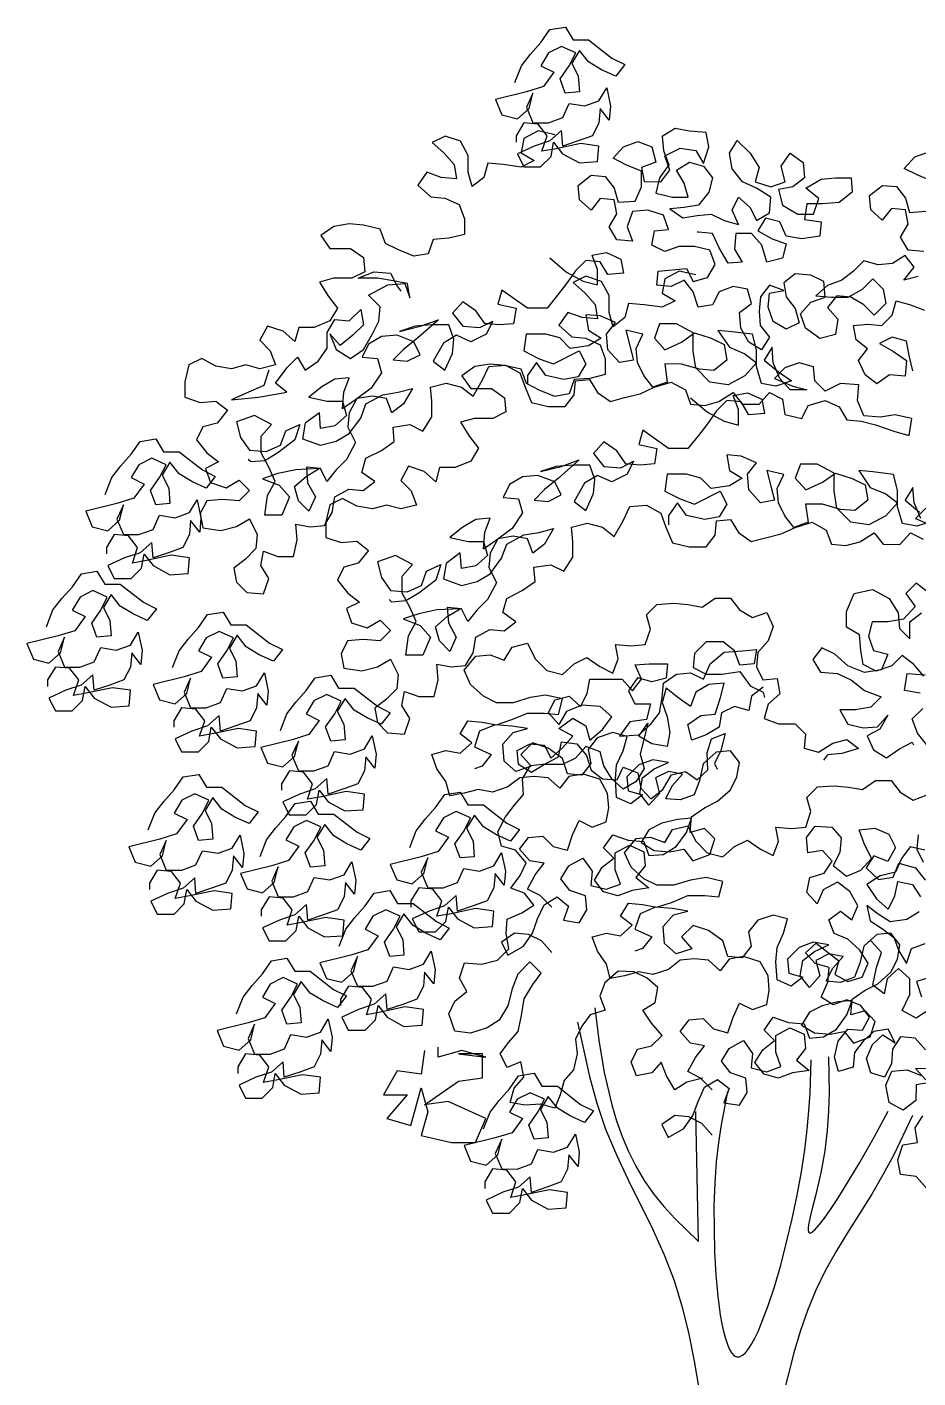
# Model space of a CAD drawing. Extents: x 90 to 2311, y 5396 to 8755.
# Drawn here: x 90 to 1508, y 6605 to 8755 of the extents above; entities that cross this region are included whole.
import ezdxf

# ---------------------------------------------------------------- set-up
doc = ezdxf.new("R2010")
doc.units = 0
doc.header["$LTSCALE"] = 150
doc.layers.get('0').update_dxf_attribs({"linetype": 'CONTINUOUS'})

msp = doc.modelspace()

# ---------------------------------------------------------------- linework, layer by layer
at = {"color": 0}
msp.add_line((1159, 6822.7), (1154.4, 7029.2), dxfattribs=at)
for points in [[(866.5, 8666.4), (876.8, 8693.2), (891.2, 8711.7), (907.7, 8730.2), (922.1, 8750.8), (946.9, 8754.9), (959.2, 8734.3), (983.9, 8734.3), (1020.9, 8705.4), (1041.5, 8695.1), (1027.1, 8676.6), (1004.5, 8686.9), (983.9, 8699.3), (969.5, 8717.8), (957.1, 8697.2), (967.4, 8676.6), (969.4, 8651.9), (946.8, 8649.9), (938.5, 8672.5), (953, 8693.1), (963.3, 8713.7), (940.6, 8724), (920, 8713.7), (907.7, 8693.2), (928.3, 8682.9), (911.8, 8660.2), (885, 8652), (835.5, 8639.7), (845.8, 8615), (870.5, 8608.8), (889.1, 8625.2), (895.3, 8649.9), (885, 8627.3), (895.2, 8602.6), (919.9, 8602.5), (942.6, 8610.8), (952.9, 8633.4), (977.6, 8629.3), (1000.3, 8637.5), (1012.7, 8658.1), (1018.8, 8629.2), (1016.7, 8606.6), (1002.3, 8625.1), (1000.3, 8602.5), (989.9, 8581.9), (967.3, 8573.7), (942.6, 8565.5), (940.5, 8590.2), (922, 8573.7), (897.3, 8565.5), (870.5, 8553.2), (880.7, 8532.6), (907.5, 8532.5), (924, 8549), (928.1, 8571.6), (942.5, 8553.1), (969.3, 8538.7), (998.1, 8540.7), (1000.2, 8565.4), (971.4, 8569.5), (932.3, 8561.3), (909.6, 8557.2), (917.9, 8582), (903.5, 8600.5), (880.8, 8602.6), (868.4, 8582), (868.4, 8571.7)], [(930.3, 8583.4), (903.5, 8589.6), (880.9, 8577.3), (876.7, 8554.6), (897.3, 8542.3), (876.7, 8532), (847.9, 8536.1), (823.2, 8538.2), (817, 8515.6), (798.4, 8501.2), (792.3, 8523.8), (792.3, 8550.6), (779.9, 8573.3), (755.2, 8581.5), (734.6, 8571.3), (753.2, 8554.8), (769.6, 8536.2), (773.7, 8513.6), (749, 8515.6), (726.4, 8523.9), (711.9, 8503.3), (732.5, 8484.8), (755.1, 8482.7), (777.8, 8472.4), (786, 8449.7), (786, 8425), (761.3, 8418.8), (736.6, 8416.8), (728.3, 8394.2), (705.6, 8390.1), (680.9, 8400.4), (660.4, 8410.7), (652.1, 8433.3), (625.4, 8439.6), (602.7, 8441.6), (578, 8437.5), (557.4, 8423.1), (571.8, 8402.5), (604.7, 8402.5), (625.3, 8388.1), (627.4, 8365.4), (606.8, 8355.1), (577.9, 8355.2), (555.3, 8349), (569.7, 8326.3), (584.1, 8307.8), (571.7, 8287.2), (547, 8276.9), (522.3, 8277), (516.1, 8254.3), (497.5, 8270.8), (472.8, 8279.1), (460.5, 8256.4), (476.9, 8239.9), (485.1, 8217.3), (460.4, 8211.1), (437.8, 8217.3), (415.1, 8211.2), (390.4, 8215.3), (367.8, 8227.7), (347.2, 8217.4), (341, 8190.6), (340.9, 8165.9), (365.6, 8157.7), (390.3, 8159.7), (408.9, 8145.3), (392.4, 8124.7), (369.7, 8118.5), (359.4, 8097.9), (375.9, 8077.3), (394.4, 8062.9), (373.8, 8052.6), (382, 8030), (406.7, 8021.7), (427.3, 8034), (443.8, 8017.5), (427.3, 8001.1), (400.5, 8003.2), (375.8, 8001.1), (365.5, 7980.6), (369.6, 7957.9), (398.4, 7953.8), (423.1, 7959.9), (443.7, 7972.2), (456.1, 7947.5), (454, 7924.9), (437.5, 7908.4), (418.9, 7894), (423, 7871.4), (439.5, 7854.9), (466.3, 7852.8), (474.5, 7877.5), (462.2, 7898.1), (466.3, 7920.7), (489, 7912.5), (513.7, 7912.5), (519.9, 7939.2), (517.8, 7963.9), (540.5, 7959.8), (563.2, 7961.8), (575.5, 7982.4), (579.7, 8007.1), (602.3, 8019.5), (625, 8017.4), (643.5, 8031.8), (623, 8046.2), (629.2, 8068.9), (653.9, 8081.2), (674.5, 8095.6), (672.4, 8118.2), (699.2, 8122.3), (719.8, 8112), (734.2, 8134.7), (734.3, 8159.4), (732.2, 8182), (756.9, 8188.2), (781.6, 8182), (800.2, 8167.6), (814.6, 8192.3), (824.9, 8214.9), (851.7, 8216.9), (874.3, 8204.6), (882.6, 8181.9), (892.8, 8157.2), (919.6, 8151), (946.4, 8150.9), (960.8, 8169.5), (962.9, 8192.1), (985.5, 8194.2), (997.9, 8173.6), (1018.5, 8159.1), (1041.1, 8165.3), (1065.8, 8171.4), (1088.5, 8181.7), (1115.3, 8189.9), (1137.9, 8177.5), (1146.1, 8154.9), (1168.8, 8152.8), (1191.4, 8159), (1214.1, 8173.4), (1228.5, 8154.8), (1255.3, 8154.8), (1271.8, 8173.3), (1292.4, 8163), (1296.4, 8138.3), (1323.2, 8132.1), (1333.5, 8152.7), (1360.3, 8160.9), (1383, 8150.5), (1395.3, 8129.9), (1417.9, 8127.9), (1440.6, 8121.7), (1471.5, 8111.3), (1494.1, 8105.1), (1498.3, 8131.9), (1471.5, 8138.1), (1448.8, 8134), (1422.1, 8136.1), (1411.8, 8160.8), (1413.9, 8185.5), (1385, 8187.6), (1360.3, 8175.3), (1343.9, 8191.8), (1341.8, 8214.4), (1319.2, 8220.6), (1296.5, 8212.4), (1280, 8195.9), (1308.8, 8183.6), (1331.5, 8177.4), (1304.7, 8177.4), (1288.3, 8195.9), (1278, 8220.7), (1276, 8245.4), (1263.6, 8224.8), (1286.2, 8206.2), (1306.8, 8191.8), (1282.1, 8183.6), (1259.4, 8187.7), (1251.2, 8214.5), (1251.2, 8241.3), (1245.1, 8266), (1212.1, 8270.1), (1189.5, 8272.2), (1208, 8245.4), (1232.7, 8235.1), (1251.2, 8220.7), (1232.7, 8200.1), (1205.9, 8185.7), (1177.1, 8189.9), (1154.4, 8212.5), (1150.3, 8239.3), (1150.4, 8268.1), (1123.6, 8282.6), (1096.8, 8282.6), (1088.6, 8260), (1105, 8241.4), (1131.8, 8253.7), (1152.4, 8268.1), (1179.2, 8259.9), (1199.8, 8249.6), (1203.9, 8224.8), (1183.2, 8208.4), (1160.6, 8210.5), (1131.8, 8218.7), (1105, 8218.8), (1109.1, 8189.9), (1086.4, 8181.7), (1072, 8200.3), (1061.8, 8220.9), (1059.7, 8243.5), (1070, 8266.2), (1043.3, 8272.4), (1049.4, 8247.6), (1055.6, 8225), (1032.9, 8220.9), (1014.4, 8241.5), (1012.4, 8266.2), (1026.8, 8284.7), (1002.1, 8295.1), (979.5, 8297.1), (983.5, 8272.4), (1004.1, 8260), (983.5, 8247.7), (954.7, 8243.6), (938.2, 8260.1), (915.6, 8266.3), (884.7, 8266.3), (880.5, 8239.6), (905.2, 8227.2), (927.9, 8218.9), (969.1, 8239.5), (979.4, 8218.9), (967, 8198.3), (944.3, 8194.2), (915.5, 8200.4), (901.1, 8221), (886.7, 8200.4), (886.7, 8186)], [(1508.6, 8358.1), (1486, 8352), (1502.5, 8372.6), (1488.1, 8391.1), (1467.5, 8378.8), (1444.8, 8376.7), (1422.2, 8382.9), (1405.7, 8366.5), (1387.1, 8352.1), (1364.5, 8343.8), (1345.9, 8327.4), (1370.6, 8325.3), (1397.4, 8325.3), (1420.1, 8337.6), (1436.6, 8354.1), (1453, 8337.6), (1457.1, 8314.9), (1438.6, 8296.4), (1422.1, 8312.9), (1401.5, 8325.3), (1378.9, 8327.4), (1364.4, 8308.8), (1380.9, 8290.3), (1376.8, 8265.6), (1352, 8259.4), (1329.4, 8275.9), (1321.2, 8298.6), (1337.7, 8317.1), (1360.3, 8325.3), (1358.3, 8350), (1337.7, 8360.3), (1313, 8362.4), (1294.5, 8348), (1298.6, 8325.4), (1313, 8306.8), (1319.1, 8284.2), (1298.5, 8273.9), (1277.9, 8286.3), (1269.7, 8308.9), (1271.8, 8331.6), (1294.5, 8335.7), (1271.8, 8343.9), (1257.4, 8325.4), (1255.3, 8302.8), (1257.3, 8280.1), (1271.7, 8261.6), (1259.4, 8241), (1238.8, 8253.3), (1226.4, 8276), (1224.4, 8300.7), (1243, 8315.1), (1236.8, 8337.8), (1214.1, 8341.9), (1191.5, 8333.7), (1181.2, 8313.1), (1158.5, 8309), (1150.3, 8333.7), (1135.9, 8352.3), (1115.3, 8342), (1092.6, 8344.1), (1094.7, 8366.7), (1140, 8370.8), (1150.3, 8350.2), (1173, 8356.4), (1185.3, 8377), (1177.1, 8399.6), (1152.4, 8405.8), (1127.7, 8405.8), (1105, 8397.6), (1084.5, 8407.9), (1088.6, 8430.6), (1111.3, 8432.6), (1103, 8455.3), (1078.3, 8463.6), (1053.6, 8461.5), (1045.4, 8436.8), (1053.6, 8414.1), (1028.9, 8416.2), (1016.5, 8436.8), (1028.9, 8457.4), (1024.8, 8480.1), (1002.2, 8482.2), (987.7, 8463.6), (969.2, 8480.1), (967.2, 8502.8), (987.8, 8519.2), (1010.4, 8517.2), (1024.8, 8498.6), (1031, 8476), (1057.8, 8478), (1068.1, 8500.6), (1068.1, 8525.3), (1043.4, 8535.7), (1022.8, 8546), (1039.3, 8564.5), (1062, 8572.7), (1084.6, 8564.5), (1090.8, 8539.7), (1068.1, 8531.5), (1072.2, 8508.9), (1099, 8508.8), (1113.4, 8527.4), (1105.2, 8550), (1129.9, 8562.4), (1154.6, 8558.2), (1167, 8537.6), (1175.2, 8564.4), (1171.1, 8587), (1144.4, 8589.1), (1121.7, 8593.3), (1101.1, 8580.9), (1103.1, 8558.3), (1111.4, 8535.6), (1096.9, 8515), (1090.7, 8490.3), (1117.5, 8484.1), (1142.2, 8484.1), (1136, 8506.7), (1123.7, 8527.3), (1144.3, 8539.7), (1167, 8533.5), (1181.4, 8514.9), (1175.2, 8492.3), (1158.7, 8471.7), (1136, 8467.6), (1113.3, 8465.6), (1133.9, 8451.1), (1156.6, 8455.2), (1179.2, 8457.3), (1199.8, 8447), (1222.5, 8440.8), (1212.2, 8463.4), (1222.5, 8484), (1241, 8467.5), (1251.3, 8446.9), (1271.9, 8459.3), (1274, 8484), (1251.4, 8498.4), (1228.7, 8508.7), (1212.3, 8529.3), (1208.2, 8554), (1220.5, 8574.6), (1241.1, 8554), (1255.5, 8531.3), (1249.3, 8508.7), (1274, 8500.4), (1296.7, 8508.7), (1290.5, 8533.4), (1305, 8554), (1325.5, 8539.5), (1327.6, 8514.8), (1309, 8500.4), (1286.4, 8496.3), (1292.5, 8471.6), (1317.2, 8457.2), (1341.9, 8457.1), (1350.2, 8481.8), (1329.6, 8498.3), (1354.3, 8512.7), (1377, 8514.8), (1401.7, 8514.7), (1403.7, 8492.1), (1383.1, 8475.6), (1356.4, 8473.6), (1331.6, 8473.6), (1327.5, 8448.9), (1354.3, 8444.8), (1352.2, 8422.1), (1323.4, 8418), (1298.7, 8422.2), (1288.4, 8444.8), (1265.7, 8451), (1253.4, 8430.4), (1276, 8418.1), (1298.6, 8409.8), (1292.4, 8387.2), (1267.7, 8381), (1259.5, 8407.8), (1243.1, 8426.3), (1218.3, 8426.4), (1216.3, 8401.6), (1228.6, 8381), (1205.9, 8379), (1191.5, 8403.7), (1181.3, 8426.4), (1158.6, 8428.5), (1156.6, 8428.5)], [(1531.9, 8509.1), (1507.2, 8519.5), (1486.6, 8529.8), (1503.1, 8548.3), (1525.8, 8556.5)], [(1517.4, 8397.9), (1492.7, 8400), (1480.3, 8420.6), (1492.7, 8441.2), (1488.6, 8463.9), (1466, 8466), (1451.5, 8447.4), (1433, 8463.9), (1431, 8486.6), (1451.6, 8503), (1474.2, 8501), (1488.6, 8482.4), (1494.8, 8459.8), (1521.6, 8461.8)], [(921.9, 8387.8), (948.6, 8365.1), (975.4, 8350.7), (998, 8344.5), (998.1, 8369.2), (989.8, 8391.9), (1012.5, 8396), (1035.1, 8385.6), (1039.2, 8363), (1014.5, 8360.9), (1002.2, 8381.5), (979.5, 8383.6), (963, 8367.2), (948.6, 8346.6), (934.2, 8328.1), (917.7, 8307.5), (886.8, 8307.5), (845.6, 8336.4), (839.4, 8313.7), (868.3, 8307.5), (864.1, 8282.8), (841.5, 8280.8), (818.8, 8282.9), (804.4, 8303.5), (783.8, 8317.9), (767.3, 8299.4), (783.8, 8278.8), (810.6, 8276.7), (831.2, 8287), (820.9, 8266.4), (796.1, 8254.1), (773.5, 8264.4), (752.9, 8252), (736.4, 8223.2), (754.9, 8208.8), (767.3, 8235.5), (769.4, 8258.2), (761.1, 8280.9), (734.4, 8280.9), (707.6, 8278.8), (682.9, 8270.6), (715.8, 8278.8), (744.7, 8289.1), (711.7, 8260.3), (689, 8241.8), (672.5, 8225.3), (695.2, 8223.3), (715.8, 8233.5), (705.5, 8254.1), (678.8, 8264.5), (654, 8262.4), (633.4, 8250.1), (623.1, 8229.5), (647.8, 8227.4), (654, 8204.8), (637.5, 8180.1), (612.8, 8161.5), (592.2, 8147.2), (594.2, 8173.9), (602.5, 8196.6), (579.8, 8194.5), (559.2, 8182.2), (538.6, 8165.7), (567.5, 8159.5), (592.2, 8159.5), (598.3, 8136.9), (579.8, 8120.4), (557.1, 8116.3), (555.1, 8141), (532.4, 8124.6), (528.3, 8099.8), (557.1, 8089.5), (581.8, 8095.7), (602.4, 8108), (621, 8132.7), (629.2, 8155.4), (656, 8169.7), (680.7, 8173.8), (703.4, 8180), (689, 8155.3), (670.4, 8140.9), (662.2, 8163.6), (639.5, 8167.7), (614.8, 8163.6), (602.4, 8141), (600.4, 8118.3), (612.7, 8093.6), (598.3, 8066.8), (581.8, 8050.4), (567.3, 8031.9), (557.1, 8052.5), (534.4, 8054.5), (536.4, 8029.8), (548.8, 8007.2), (538.5, 7984.5), (522, 8001), (515.8, 8023.7), (534.4, 8040.1), (555, 8052.5), (517.9, 8050.4), (489.1, 8044.3), (464.4, 8036.1), (491.1, 8025.7), (507.6, 8007.2), (495.2, 7978.4), (468.4, 7978.4), (472.6, 8009.3), (485, 8031.9), (474.7, 8054.6), (462.3, 8077.3), (462.4, 8104), (478.9, 8122.5), (452.1, 8137), (423.3, 8126.7), (429.4, 8102), (443.8, 8081.4), (470.6, 8079.3), (493.3, 8089.6), (501.5, 8112.2), (524.2, 8122.5), (515.9, 8097.8), (489.1, 8077.2), (468.5, 8064.9), (445.9, 8062.9), (441.7, 8067)], [(474.8, 8209), (466.6, 8184.3), (437.7, 8172), (415.1, 8161.7), (458.3, 8165.8), (503.6, 8174), (485.1, 8188.4), (503.7, 8213.1), (520.2, 8229.6), (532.5, 8209), (553.1, 8223.4), (567.5, 8244), (567.6, 8268.7), (579.9, 8289.3), (602.6, 8287.2), (621.1, 8305.7), (625.2, 8281), (608.7, 8264.5), (588.1, 8248.1), (571.7, 8266.6), (581.9, 8241.9), (604.6, 8227.5), (625.2, 8241.9), (639.6, 8266.6), (649.9, 8287.1), (652, 8309.8), (633.5, 8328.3), (664.4, 8344.8), (691.2, 8346.8), (699.4, 8324.2), (695.3, 8346.8), (672.7, 8351), (647.9, 8355.1), (617.1, 8355.1), (641.8, 8365.4), (668.5, 8363.3), (678.8, 8342.7), (685, 8334.5)], [(1154.7, 8360.4), (1128, 8366.6), (1105.3, 8354.3), (1101.2, 8331.6), (1121.8, 8319.2), (1101.1, 8309), (1072.3, 8313.1), (1047.6, 8315.2), (1041.4, 8292.5), (1022.9, 8278.1), (1016.7, 8300.8), (1016.7, 8327.6), (1004.4, 8350.2), (979.7, 8358.5), (959.1, 8348.2), (977.6, 8331.7), (994.1, 8313.2), (998.2, 8290.5), (973.5, 8292.6), (950.8, 8300.9), (936.4, 8280.3), (956.9, 8261.7), (979.6, 8259.6), (1002.2, 8249.3), (1010.5, 8226.7), (1010.4, 8202), (985.7, 8195.8), (961, 8193.8), (952.7, 8171.1), (930.1, 8167), (905.4, 8177.3), (884.8, 8187.7), (876.6, 8210.3), (849.8, 8216.5), (827.2, 8218.6), (802.5, 8214.5), (781.8, 8200.1), (796.2, 8179.5), (829.2, 8179.5), (849.8, 8165), (851.8, 8142.4), (831.2, 8132.1), (802.4, 8132.1), (779.7, 8126), (794.1, 8103.3), (808.5, 8084.8), (796.1, 8064.2), (771.4, 8053.9), (746.7, 8053.9), (740.5, 8031.3), (722, 8047.8), (697.3, 8056), (684.9, 8033.4), (701.4, 8016.9), (709.6, 7994.2), (684.9, 7988.1), (662.2, 7994.3), (639.6, 7988.1), (614.8, 7992.3), (592.2, 8004.6), (571.6, 7994.4), (565.4, 7967.6), (565.4, 7942.9), (590.1, 7934.6), (614.8, 7936.7), (633.3, 7922.2), (616.8, 7901.6), (594.2, 7895.5), (583.9, 7874.9), (600.3, 7854.3), (618.8, 7839.9), (598.2, 7829.6), (606.4, 7806.9), (631.1, 7798.7), (651.8, 7811), (668.2, 7794.5), (651.7, 7778.1), (625, 7780.1), (600.2, 7778.1), (589.9, 7757.5), (594, 7734.9), (622.8, 7730.7), (647.6, 7736.9), (668.2, 7749.2), (680.5, 7724.5), (678.4, 7701.8), (661.9, 7685.4), (643.4, 7671), (647.5, 7648.3), (663.9, 7631.8), (690.7, 7629.7), (699, 7654.4), (686.6, 7675.1), (690.8, 7697.7), (713.4, 7689.4), (738.1, 7689.4), (744.3, 7716.2), (742.3, 7740.9), (764.9, 7736.8), (787.6, 7738.8), (800, 7759.4), (804.1, 7784.1), (826.8, 7796.4), (849.4, 7794.3), (868, 7808.7), (847.4, 7823.2), (853.6, 7845.8), (878.3, 7858.2), (898.9, 7872.6), (896.9, 7895.2), (923.7, 7899.3), (944.3, 7889), (958.7, 7911.6), (958.7, 7936.3), (956.7, 7959), (981.4, 7965.2), (1006.1, 7959), (1024.6, 7944.5), (1039.1, 7969.2), (1049.4, 7991.9), (1076.1, 7993.9), (1098.8, 7981.5), (1107, 7958.9), (1117.3, 7934.1), (1144, 7927.9), (1170.8, 7927.9), (1185.2, 7946.4), (1187.3, 7969.1), (1210, 7971.1), (1222.3, 7950.5), (1242.9, 7936.1), (1265.6, 7942.2), (1290.3, 7948.4), (1312.9, 7958.7), (1339.7, 7966.9), (1362.4, 7954.5), (1370.6, 7931.8), (1393.2, 7929.8), (1415.9, 7935.9), (1438.6, 7950.3), (1453, 7931.8), (1479.7, 7931.7), (1496.2, 7950.3), (1516.8, 7940)], [(1500.3, 8207.8), (1494.1, 8232.5), (1490, 8255.2), (1467.4, 8261.4), (1446.8, 8251.1), (1469.4, 8238.7), (1490, 8224.3), (1487.9, 8199.6), (1463.2, 8201.7), (1442.6, 8187.3), (1424.1, 8201.7), (1413.8, 8224.4), (1428.2, 8242.9), (1409.7, 8257.3), (1405.6, 8280), (1428.3, 8282), (1450.9, 8279.9), (1467.4, 8296.4), (1473.6, 8319), (1496.2, 8312.8), (1518.9, 8304.6)], [(1146.3, 8164.8), (1173.1, 8142.1), (1199.8, 8127.6), (1222.5, 8121.4), (1222.5, 8146.2), (1214.3, 8168.8), (1236.9, 8172.9), (1259.6, 8162.6), (1263.7, 8139.9), (1239, 8137.9), (1226.6, 8158.5), (1204, 8160.6), (1187.5, 8144.1), (1173.1, 8123.5), (1158.6, 8105), (1142.1, 8084.4), (1111.2, 8084.5), (1070.1, 8113.3), (1063.9, 8090.7), (1092.7, 8084.5), (1088.6, 8059.8), (1065.9, 8057.7), (1043.3, 8059.8), (1028.9, 8080.4), (1008.3, 8094.9), (991.8, 8076.3), (1008.2, 8055.7), (1035, 8053.7), (1055.6, 8063.9), (1045.3, 8043.4), (1020.6, 8031), (997.9, 8041.3), (977.3, 8029), (960.8, 8000.2), (979.3, 7985.7), (991.7, 8012.5), (993.8, 8035.2), (985.6, 8057.8), (958.8, 8057.8), (932, 8055.8), (907.3, 8047.6), (940.3, 8055.8), (969.1, 8066.1), (936.1, 8037.3), (913.5, 8018.8), (897, 8002.3), (919.6, 8000.2), (940.2, 8010.5), (930, 8031.1), (903.2, 8041.4), (878.5, 8039.4), (857.9, 8027), (847.6, 8006.5), (872.3, 8004.4), (878.4, 7981.7), (861.9, 7957), (837.2, 7938.5), (816.6, 7924.1), (818.7, 7950.9), (826.9, 7973.5), (804.3, 7971.5), (783.7, 7959.2), (763.1, 7942.7), (791.9, 7936.5), (816.6, 7936.5), (822.8, 7913.8), (804.2, 7897.4), (781.6, 7893.3), (779.5, 7918), (756.9, 7901.5), (752.7, 7876.8), (781.5, 7866.5), (806.3, 7872.6), (826.9, 7885), (845.4, 7909.7), (853.7, 7932.3), (880.5, 7946.7), (905.2, 7950.8), (927.8, 7957), (913.4, 7932.3), (894.9, 7917.9), (886.6, 7940.5), (864, 7944.7), (839.3, 7940.6), (826.9, 7917.9), (824.8, 7895.3), (837.1, 7870.6), (822.7, 7843.8), (806.2, 7827.3), (791.8, 7808.8), (781.5, 7829.4), (758.9, 7831.5), (760.9, 7806.8), (773.2, 7784.1), (762.9, 7761.5), (746.5, 7778), (740.3, 7800.6), (758.8, 7817.1), (779.4, 7829.4), (742.4, 7827.4), (713.5, 7821.2), (688.8, 7813), (715.6, 7802.7), (732, 7784.2), (719.7, 7755.3), (692.9, 7755.4), (697, 7786.2), (709.4, 7808.9), (699.1, 7831.6), (686.8, 7854.2), (686.8, 7881), (703.3, 7899.5), (676.6, 7913.9), (647.7, 7903.7), (653.9, 7879), (668.3, 7858.4), (695, 7856.3), (717.7, 7866.5), (726, 7889.2), (748.6, 7899.5), (740.4, 7874.8), (713.6, 7854.2), (693, 7841.9), (670.3, 7839.8), (666.2, 7843.9)], [(214.3, 8011.2), (224.6, 8038), (239, 8056.5), (255.5, 8075), (270, 8095.6), (294.7, 8099.7), (307, 8079.1), (331.7, 8079), (368.8, 8050.2), (389.4, 8039.9), (374.9, 8021.3), (352.3, 8031.7), (331.7, 8044), (317.3, 8062.6), (304.9, 8042), (315.2, 8021.4), (317.2, 7996.7), (294.6, 7994.6), (286.4, 8017.3), (300.8, 8037.9), (311.1, 8058.5), (288.5, 8068.8), (267.9, 8058.5), (255.5, 8037.9), (276.1, 8027.6), (259.6, 8005), (232.8, 7996.8), (183.4, 7984.4), (193.6, 7959.7), (218.4, 7953.5), (236.9, 7970), (243.1, 7994.7), (232.8, 7972), (243.1, 7947.3), (267.8, 7947.3), (290.4, 7955.5), (300.7, 7978.2), (325.5, 7974), (348.1, 7982.2), (360.5, 8002.8), (366.6, 7974), (364.6, 7951.3), (350.2, 7969.9), (348.1, 7947.2), (337.8, 7926.6), (315.1, 7918.4), (290.4, 7910.2), (288.4, 7934.9), (269.8, 7918.5), (245.1, 7910.3), (218.3, 7897.9), (228.6, 7877.3), (255.3, 7877.3), (271.8, 7893.8), (276, 7916.4), (290.4, 7897.9), (317.1, 7883.4), (346, 7885.4), (348.1, 7910.2), (319.2, 7914.3), (280.1, 7906.1), (257.4, 7902), (265.7, 7926.7), (251.3, 7945.3), (228.6, 7947.3), (216.3, 7926.8), (216.3, 7916.5)], [(1531.2, 7968.8), (1506.5, 7960.6), (1483.9, 7964.7), (1475.7, 7991.5), (1475.7, 8018.2), (1469.5, 8043), (1436.6, 8047.1), (1413.9, 8049.2), (1432.4, 8022.4), (1457.1, 8012.1), (1475.7, 7997.7), (1457.1, 7977.1), (1430.3, 7962.7), (1401.5, 7966.8), (1378.9, 7989.5), (1374.8, 8016.3), (1374.8, 8045.1), (1348, 8059.5), (1321.3, 8059.6), (1313, 8036.9), (1329.5, 8018.4), (1356.3, 8030.7), (1376.9, 8045.1), (1403.6, 8036.8), (1424.2, 8026.5), (1428.3, 8001.8), (1407.7, 7985.4), (1385, 7987.4), (1356.2, 7995.7), (1329.4, 7995.7), (1333.5, 7966.9), (1310.9, 7958.7), (1296.5, 7977.2), (1286.2, 7997.8), (1284.2, 8020.5), (1294.5, 8043.1), (1267.7, 8049.3), (1273.9, 8024.6), (1280, 8001.9), (1257.4, 7997.9), (1238.9, 8018.5), (1236.8, 8043.2), (1251.3, 8061.7), (1226.6, 8072), (1203.9, 8074.1), (1208, 8049.4), (1228.6, 8037), (1208, 8024.7), (1179.1, 8020.6), (1162.7, 8037.1), (1140, 8043.3), (1109.1, 8043.3), (1105, 8016.5), (1129.7, 8004.1), (1152.3, 7995.9), (1193.6, 8016.4), (1203.8, 7995.8), (1191.5, 7975.3), (1168.8, 7971.2), (1140, 7977.4), (1125.6, 7998), (1111.1, 7977.4), (1111.1, 7963)], [(1512.7, 7972.9), (1502.4, 7997.6), (1500.4, 8022.3), (1488, 8001.8), (1510.7, 7983.2)], [(1521, 7989.4), (1504.5, 7972.9), (1533.3, 7960.5)], [(120.5, 7800.5), (130.8, 7827.3), (145.3, 7845.8), (161.8, 7864.3), (176.2, 7884.9), (200.9, 7889), (213.3, 7868.4), (238, 7868.4), (275, 7839.5), (295.6, 7829.2), (281.2, 7810.6), (258.5, 7821), (237.9, 7833.3), (223.5, 7851.9), (211.2, 7831.3), (221.4, 7810.7), (223.5, 7786), (200.8, 7784), (192.6, 7806.6), (207, 7827.2), (217.4, 7847.8), (194.7, 7858.1), (174.1, 7847.8), (161.7, 7827.2), (182.3, 7816.9), (165.8, 7794.3), (139, 7786.1), (89.6, 7773.8), (99.9, 7749), (124.6, 7742.8), (143.1, 7759.3), (149.3, 7784), (139, 7761.4), (149.3, 7736.6), (174, 7736.6), (196.7, 7744.8), (207, 7767.5), (231.7, 7763.3), (254.4, 7771.5), (266.7, 7792.1), (272.9, 7763.3), (270.8, 7740.6), (256.4, 7759.2), (254.3, 7736.5), (244, 7716), (221.3, 7707.7), (196.6, 7699.5), (194.6, 7724.2), (176, 7707.8), (151.3, 7699.6), (124.5, 7687.2), (134.8, 7666.6), (161.6, 7666.6), (178.1, 7683.1), (182.2, 7705.7), (196.6, 7687.2), (223.4, 7672.7), (252.2, 7674.8), (254.3, 7699.5), (225.5, 7703.6), (186.3, 7695.4), (163.7, 7691.3), (171.9, 7716), (157.5, 7734.6), (134.9, 7736.6), (122.5, 7716.1), (122.5, 7705.8)], [(1524.2, 7855.7), (1505.7, 7870.1), (1489.2, 7853.7), (1503.6, 7833.1), (1485.1, 7812.5), (1460.3, 7808.4), (1435.6, 7808.4), (1429.4, 7785.8), (1437.7, 7763.1), (1460.3, 7756.9), (1450, 7732.2), (1423.2, 7728.1), (1396.4, 7738.5), (1375.9, 7757), (1355.3, 7767.3), (1340.9, 7748.8), (1353.2, 7728.2), (1380, 7726.1), (1402.6, 7715.8), (1423.2, 7699.3), (1449.9, 7689), (1433.5, 7672.5), (1408.7, 7668.4), (1384, 7668.4), (1396.4, 7645.8), (1421.1, 7639.6), (1443.7, 7641.6), (1460.2, 7660.1), (1447.8, 7637.5), (1427.2, 7627.2), (1437.5, 7604.6), (1458.1, 7592.2), (1478.7, 7606.6), (1499.3, 7616.9), (1501.4, 7612.7)], [(925.4, 7354.3), (906.9, 7372.8), (886.3, 7383.1), (898.6, 7405.8), (913.1, 7424.3), (890.4, 7428.4), (874, 7447), (888.4, 7465.5), (911.1, 7467.5), (927.5, 7451), (950.2, 7444.9), (958.4, 7469.6), (968.7, 7492.2), (989.3, 7481.9), (1012, 7490.1), (1016.1, 7512.7), (1014.1, 7535.4), (1001.8, 7558.1), (975, 7566.3), (952.3, 7562.2), (937.9, 7543.7), (919.4, 7560.2), (896.7, 7562.3), (874.1, 7560.2), (855.5, 7545.8), (830.8, 7537.6), (808.2, 7541.8), (785.5, 7535.6), (762.8, 7531.5), (756.7, 7554.2), (742.3, 7574.8), (734.1, 7597.4), (756.7, 7603.6), (779.4, 7599.5), (797.9, 7615.9), (779.4, 7630.3), (791.8, 7650.9), (814.4, 7648.9), (837.1, 7644.7), (861.8, 7652.9), (886.5, 7663.2), (913.3, 7663.2), (935.9, 7661.1), (942.1, 7685.8), (915.4, 7692), (890.7, 7687.9), (863.9, 7679.7), (837.1, 7679.7), (816.5, 7690), (796, 7708.6), (785.7, 7731.3), (804.2, 7753.9), (826.9, 7755.9), (849.5, 7747.7), (861.9, 7768.3), (886.6, 7774.4), (899, 7749.7), (917.5, 7731.1), (942.2, 7724.9), (960.7, 7741.4), (981.3, 7751.7), (1001.9, 7737.2), (1022.5, 7726.9), (1030.8, 7749.6), (1026.7, 7772.2), (1051.4, 7770.1), (1074, 7772.2), (1082.3, 7796.9), (1076.1, 7819.5), (1092.6, 7836), (1119.4, 7838), (1142, 7836), (1164.7, 7831.8), (1185.3, 7846.2), (1210, 7846.2), (1224.4, 7827.6), (1245, 7815.3), (1267.7, 7823.5), (1277.9, 7800.8), (1269.7, 7778.2), (1253.2, 7759.7), (1251.1, 7737), (1261.4, 7716.4), (1284, 7718.4), (1288.1, 7693.7), (1269.6, 7677.3), (1263.4, 7654.6), (1286, 7646.4), (1312.8, 7646.3), (1329.3, 7629.8), (1327.2, 7607.2), (1349.8, 7601), (1372.5, 7615.4), (1395.1, 7621.5), (1413.7, 7607.1), (1386.9, 7598.9), (1364.2, 7596.9), (1358.1, 7588.6)], [(1517.9, 7721.9), (1501.5, 7740.4), (1483, 7754.8), (1466.5, 7738.4), (1441.7, 7730.2), (1421.2, 7740.5), (1417.1, 7763.1), (1415, 7787.9), (1394.4, 7800.2), (1394.5, 7824.9), (1406.8, 7853.8), (1435.7, 7859.9), (1462.4, 7845.5), (1476.8, 7822.8), (1478.9, 7798.1), (1495.3, 7781.6), (1495.4, 7808.4), (1513.9, 7822.8)], [(321.4, 7735.6), (331.7, 7762.4), (346.1, 7780.9), (362.6, 7799.4), (377.1, 7820), (401.8, 7824.1), (414.1, 7803.5), (438.8, 7803.5), (475.9, 7774.6), (496.5, 7764.3), (482, 7745.8), (459.4, 7756.1), (438.8, 7768.5), (424.4, 7787), (412, 7766.5), (422.3, 7745.9), (424.3, 7721.1), (401.7, 7719.1), (393.5, 7741.8), (407.9, 7762.3), (418.2, 7782.9), (395.6, 7793.2), (375, 7783), (362.6, 7762.4), (383.2, 7752.1), (366.7, 7729.4), (339.9, 7721.2), (290.5, 7708.9), (300.7, 7684.2), (325.5, 7678), (344, 7694.4), (350.2, 7719.1), (339.9, 7696.5), (350.2, 7671.8), (374.9, 7671.8), (397.5, 7680), (407.9, 7702.6), (432.6, 7698.5), (455.2, 7706.7), (467.6, 7727.3), (473.7, 7698.4), (471.7, 7675.8), (457.3, 7694.3), (455.2, 7671.7), (444.9, 7651.1), (422.2, 7642.9), (397.5, 7634.7), (395.5, 7659.4), (376.9, 7642.9), (352.2, 7634.7), (325.4, 7622.4), (335.7, 7601.8), (362.5, 7601.8), (378.9, 7618.2), (383.1, 7640.9), (397.5, 7622.3), (424.2, 7607.9), (453.1, 7609.9), (455.2, 7634.6), (426.3, 7638.8), (387.2, 7630.6), (364.5, 7626.5), (372.8, 7651.2), (358.4, 7669.7), (335.7, 7671.8), (323.4, 7651.2), (323.4, 7640.9)], [(1261.6, 7704.6), (1243.1, 7690.2), (1239, 7667.5), (1216.3, 7673.7), (1195.7, 7663.5), (1191.6, 7640.8), (1171, 7628.5), (1148.3, 7620.2), (1142.1, 7645), (1162.8, 7659.4), (1185.4, 7661.4), (1193.7, 7688.2), (1199.9, 7710.8), (1175.2, 7708.8), (1154.5, 7696.4), (1146.3, 7673.8), (1125.7, 7688.2), (1107.2, 7702.7), (1101, 7680), (1109.2, 7657.4), (1113.3, 7632.6), (1109.2, 7610), (1084.5, 7614.1), (1063.9, 7626.5), (1078.3, 7647.1), (1065.9, 7597.7), (1072.1, 7575), (1059.7, 7554.4), (1039.1, 7542.1), (1020.6, 7558.6), (1008.2, 7579.2), (1002.1, 7601.8), (979.4, 7610.1), (962.9, 7591.6), (942.3, 7581.3), (913.5, 7581.3), (892.9, 7569), (872.3, 7581.4), (870.3, 7604), (890.9, 7614.3), (913.5, 7612.2), (923.8, 7591.6), (942.4, 7608.1), (958.8, 7626.6), (936.2, 7639), (958.9, 7655.4), (979.5, 7643.1), (985.6, 7620.4), (1006.2, 7636.9), (1020.7, 7657.4), (1002.1, 7673.9), (973.3, 7676), (948.6, 7665.7), (936.2, 7645.2), (919.8, 7663.7), (930.1, 7684.3), (952.7, 7690.4), (971.2, 7674), (981.6, 7694.5), (985.7, 7717.2), (1037.2, 7717.1), (1053.6, 7698.6), (1068.1, 7717.1), (1057.8, 7739.8), (1080.5, 7741.8), (1109.3, 7741.8), (1107.2, 7719.1), (1084.5, 7713), (1061.9, 7719.2), (1047.5, 7698.6), (1057.7, 7678), (1082.5, 7678), (1076.3, 7653.3), (1049.5, 7649.2), (1033, 7626.5), (1063.9, 7628.6), (1082.4, 7645), (1096.9, 7663.5), (1101, 7688.3), (1103.1, 7710.9), (1123.7, 7725.3), (1146.3, 7727.3), (1166.9, 7717), (1177.2, 7741.7), (1199.9, 7760.2), (1228.7, 7762.3), (1251.4, 7764.3), (1247.3, 7741.7), (1224.6, 7739.6), (1216.4, 7762.3), (1197.9, 7776.7), (1171.1, 7776.7), (1152.5, 7758.2), (1150.5, 7735.6), (1171, 7725.3), (1195.8, 7725.2), (1224.6, 7729.3), (1241.1, 7706.7), (1261.6, 7696.3), (1263.7, 7688.1)], [(493, 7635.3), (503.4, 7662), (517.8, 7680.5), (534.3, 7699.1), (548.7, 7719.6), (573.4, 7723.7), (585.8, 7703.1), (610.5, 7703.1), (647.5, 7674.2), (668.1, 7663.9), (653.7, 7645.4), (631, 7655.7), (610.4, 7668.1), (596.1, 7686.7), (583.7, 7666.1), (594, 7645.5), (596, 7620.8), (573.3, 7618.7), (565.1, 7641.4), (579.6, 7662), (589.9, 7682.5), (567.2, 7692.9), (546.6, 7682.6), (534.2, 7662), (554.8, 7651.7), (538.3, 7629), (511.6, 7620.8), (462.1, 7608.5), (472.4, 7583.8), (497.1, 7577.6), (515.7, 7594.1), (521.9, 7618.8), (511.5, 7596.1), (521.8, 7571.4), (546.5, 7571.4), (569.2, 7579.6), (579.5, 7602.2), (604.2, 7598.1), (626.9, 7606.3), (639.2, 7626.9), (645.4, 7598.1), (643.3, 7575.4), (628.9, 7593.9), (626.8, 7571.3), (616.5, 7550.7), (593.9, 7542.5), (569.1, 7534.3), (567.1, 7559), (548.6, 7542.5), (523.8, 7534.3), (497.1, 7522), (507.3, 7501.4), (534.1, 7501.4), (550.6, 7517.8), (554.7, 7540.5), (569.1, 7521.9), (595.9, 7507.5), (624.7, 7509.5), (626.8, 7534.2), (598, 7538.4), (558.8, 7530.2), (536.2, 7526.1), (544.4, 7550.8), (530, 7569.3), (507.4, 7571.4), (495, 7550.8), (495, 7540.5)], [(1511.7, 7695.1), (1487, 7699.2), (1491.2, 7726), (1520, 7723.9)], [(1524, 7610.7), (1507.6, 7631.3), (1499.3, 7653.9), (1515.8, 7670.4)], [(925.3, 7282.2), (908.8, 7300.7), (888.3, 7311), (865.6, 7313.1), (845, 7298.7), (855.3, 7278.1), (880, 7292.5), (894.4, 7313.1), (902.7, 7335.7), (913, 7358.4), (933.6, 7370.7), (952.1, 7356.3), (943.9, 7333.7), (968.6, 7329.5), (981, 7350.1), (978.9, 7372.7), (954.2, 7381), (939.8, 7399.6), (952.2, 7420.1), (974.9, 7432.5), (989.3, 7411.9), (987.2, 7389.2), (1011.9, 7383), (1034.6, 7391.2), (1026.3, 7413.9), (1026.4, 7440.7), (1049, 7453), (1071.7, 7442.7), (1073.7, 7420), (1059.3, 7401.5), (1079.9, 7385), (1053.1, 7380.9), (1030.4, 7372.7), (1007.8, 7378.9), (993.4, 7397.4), (1005.7, 7418), (1024.3, 7432.4), (1007.8, 7448.9), (1022.3, 7469.5), (1047, 7461.2), (1071.7, 7459.2), (1079.9, 7436.5), (1102.6, 7438.5), (1123.2, 7450.9), (1139.7, 7473.5), (1147.9, 7496.2), (1125.3, 7494.1), (1100.5, 7488), (1079.9, 7477.7), (1067.6, 7457.1), (1088.1, 7444.7), (1112.9, 7442.6), (1135.5, 7446.7), (1149.9, 7428.2), (1176.7, 7438.5), (1184.9, 7463.2), (1168.5, 7479.7), (1145.8, 7473.5), (1147.9, 7498.2), (1168.5, 7512.6), (1189.1, 7522.9), (1209.7, 7541.4), (1220, 7562), (1224.2, 7584.6), (1209.8, 7603.2), (1187.1, 7601.1), (1166.5, 7582.6), (1160.3, 7555.9), (1152.1, 7533.2), (1129.4, 7525), (1106.8, 7527.1), (1117.1, 7547.7), (1133.6, 7566.2), (1110.9, 7570.3), (1090.3, 7560), (1096.5, 7535.3), (1080, 7516.8), (1065.6, 7535.4), (1069.7, 7560.1), (1088.3, 7574.5), (1110.9, 7584.7), (1086.2, 7588.9), (1063.6, 7580.7), (1045, 7562.1), (1047, 7539.5), (1069.7, 7533.3), (1051.1, 7518.9), (1028.5, 7529.2), (1026.5, 7558), (1028.5, 7580.7), (1038.9, 7603.3), (1045.1, 7626), (1022.4, 7632.2), (997.7, 7624), (983.3, 7605.5), (987.4, 7582.8), (972.9, 7564.3), (950.3, 7566.4), (942.1, 7591.1), (919.4, 7607.6), (894.7, 7615.8), (876.2, 7597.3), (892.6, 7578.8), (867.9, 7570.5), (849.4, 7587), (847.4, 7613.8), (863.8, 7632.3), (886.5, 7638.5), (861.8, 7642.6), (835, 7644.7), (810.3, 7634.4), (802, 7609.7), (828.8, 7597.4), (814.4, 7578.8), (802, 7574.7)], [(1165.9, 7082.2), (1140.4, 7075.9), (1121, 7063.6), (1108, 7085.9), (1099.5, 7107.8), (1084.3, 7090.6), (1059.9, 7086), (1051.5, 7107.9), (1061.5, 7128.4), (1084.1, 7134), (1101.1, 7150.2), (1084.2, 7170), (1070.1, 7190.5), (1089.6, 7202.8), (1094.2, 7226.5), (1077, 7241.7), (1056.5, 7251.7), (1030.7, 7252.8), (1009.8, 7234.1), (1001.6, 7212.6), (1010.1, 7190.7), (986.4, 7183.3), (972.9, 7165), (963, 7144.6), (965.7, 7121.2), (960, 7095.8), (944.8, 7078.6), (938.4, 7056), (930.2, 7034.5), (907.6, 7040.9), (882.5, 7039.2), (858.9, 7043.8), (865.3, 7066.4), (880.5, 7083.7), (876, 7108.1), (854.1, 7099.6), (842.8, 7120.9), (856.3, 7139.2), (871.5, 7156.5), (877.2, 7181.9), (881.2, 7208.4), (895, 7231.3), (908.5, 7249.6), (890.5, 7267.7), (871.4, 7247.9), (862.2, 7224.7), (855.4, 7197.5), (841.6, 7174.6), (822.1, 7162.2), (795.6, 7154.2), (770.9, 7157.1), (761.1, 7184.7), (771, 7205.1), (789.8, 7220.3), (778.5, 7241.5), (786, 7265.8), (813.5, 7263.6), (839, 7269.9), (857, 7287.9), (852.5, 7312.3), (854.3, 7335.2), (877.3, 7345.4), (896.8, 7357.7), (881.7, 7376.5), (860.1, 7384.6), (874.7, 7404.7), (884.6, 7425.2), (867.7, 7445), (845.1, 7451.4), (839.5, 7474.1), (851.6, 7498), (865.1, 7516.4), (880.3, 7533.6), (878.6, 7558.7), (891.4, 7579.9), (914.7, 7582.6), (935.9, 7593.9), (940.6, 7617.5), (965.3, 7614.6), (980.4, 7595.9), (987.8, 7572.2), (1006.1, 7558.7), (1029.1, 7556.9), (1039, 7577.4), (1062.3, 7568.1), (1066.8, 7543.7), (1083, 7526.7), (1101.8, 7541.9), (1115.6, 7564.8), (1138.2, 7570.4), (1156.6, 7556.9), (1173.6, 7573.1), (1172.9, 7600), (1179.3, 7622.5), (1201.3, 7631), (1194.5, 7603.8), (1184.5, 7583.3), (1188.4, 7573.8)], [(282.6, 7477.3), (292.9, 7504.1), (307.3, 7522.6), (323.8, 7541.1), (338.3, 7561.7), (363, 7565.8), (375.3, 7545.2), (400, 7545.2), (437.1, 7516.3), (457.7, 7506), (443.2, 7487.5), (420.6, 7497.8), (400, 7510.2), (385.6, 7528.7), (373.2, 7508.1), (383.5, 7487.5), (385.5, 7462.8), (362.9, 7460.8), (354.7, 7483.4), (369.1, 7504), (379.4, 7524.6), (356.8, 7534.9), (336.2, 7524.7), (323.8, 7504.1), (344.4, 7493.8), (327.9, 7471.1), (301.1, 7462.9), (251.7, 7450.6), (262, 7425.9), (286.7, 7419.7), (305.2, 7436.1), (311.4, 7460.8), (301.1, 7438.2), (311.4, 7413.5), (336.1, 7413.4), (358.7, 7421.7), (369.1, 7444.3), (393.8, 7440.2), (416.4, 7448.4), (428.8, 7469), (435, 7440.1), (432.9, 7417.5), (418.5, 7436), (416.4, 7413.4), (406.1, 7392.8), (383.4, 7384.6), (358.7, 7376.4), (356.7, 7401.1), (338.1, 7384.6), (313.4, 7376.4), (286.6, 7364.1), (296.9, 7343.5), (323.7, 7343.4), (340.1, 7359.9), (344.3, 7382.6), (358.7, 7364), (385.4, 7349.6), (414.3, 7351.6), (416.4, 7376.3), (387.5, 7380.5), (348.4, 7372.3), (325.7, 7368.2), (334, 7392.9), (319.6, 7411.4), (297, 7413.5), (284.6, 7392.9), (284.6, 7382.6)], [(1180.8, 7063.9), (1162.3, 7082.5), (1141.7, 7092.8), (1154.1, 7115.4), (1168.5, 7134), (1145.9, 7138.1), (1129.4, 7156.7), (1143.9, 7175.2), (1166.5, 7177.2), (1183, 7160.7), (1205.6, 7154.5), (1213.9, 7179.2), (1224.2, 7201.9), (1244.8, 7191.6), (1267.5, 7199.8), (1271.6, 7222.4), (1269.6, 7245.1), (1257.2, 7267.7), (1230.5, 7276), (1207.8, 7271.9), (1193.4, 7253.4), (1174.8, 7269.9), (1152.2, 7272), (1129.5, 7269.9), (1111, 7255.5), (1086.3, 7247.3), (1063.6, 7251.5), (1041, 7245.3), (1018.3, 7241.2), (1012.2, 7263.9), (997.8, 7284.5), (989.5, 7307.1), (1012.2, 7313.3), (1034.8, 7309.1), (1053.4, 7325.6), (1034.9, 7340), (1047.2, 7360.6), (1069.9, 7358.5), (1092.5, 7354.4), (1117.3, 7362.6), (1142, 7372.9), (1168.8, 7372.9), (1191.4, 7370.8), (1197.6, 7395.5), (1170.8, 7401.7), (1146.1, 7397.6), (1119.4, 7389.4), (1092.6, 7389.4), (1072, 7399.7), (1051.4, 7418.3), (1041.1, 7440.9), (1059.7, 7463.6), (1082.4, 7465.6), (1105, 7457.3), (1117.4, 7477.9), (1142.1, 7484.1), (1154.4, 7459.4), (1172.9, 7440.8), (1197.7, 7434.6), (1216.2, 7451.1), (1236.8, 7461.3), (1257.4, 7446.9), (1278, 7436.6), (1286.2, 7459.2), (1282.1, 7481.9), (1306.8, 7479.8), (1329.5, 7481.9), (1337.8, 7506.6), (1331.6, 7529.2), (1348.1, 7545.7), (1374.9, 7547.7), (1397.5, 7545.6), (1420.2, 7541.5), (1440.8, 7555.9), (1465.5, 7555.9), (1479.9, 7537.3), (1500.5, 7524.9), (1523.1, 7533.2)], [(699, 7449.2), (709.3, 7476), (723.7, 7494.5), (740.2, 7513), (754.7, 7533.6), (779.4, 7537.7), (791.7, 7517.1), (816.4, 7517.1), (853.5, 7488.2), (874, 7477.9), (859.6, 7459.4), (837, 7469.7), (816.4, 7482.1), (802, 7500.6), (789.6, 7480), (799.9, 7459.4), (801.9, 7434.7), (779.3, 7432.7), (771.1, 7455.3), (785.5, 7475.9), (795.8, 7496.5), (773.2, 7506.8), (752.6, 7496.5), (740.2, 7476), (760.8, 7465.6), (744.3, 7443), (717.5, 7434.8), (668.1, 7422.5), (678.3, 7397.8), (703, 7391.6), (721.6, 7408), (727.8, 7432.7), (717.5, 7410.1), (727.7, 7385.4), (752.5, 7385.3), (775.1, 7393.5), (785.4, 7416.2), (810.1, 7412), (832.8, 7420.3), (845.2, 7440.8), (851.3, 7412), (849.3, 7389.4), (834.9, 7407.9), (832.8, 7385.3), (822.5, 7364.7), (799.8, 7356.5), (775.1, 7348.2), (773, 7373), (754.5, 7356.5), (729.8, 7348.3), (703, 7335.9), (713.3, 7315.3), (740, 7315.3), (756.5, 7331.8), (760.7, 7354.4), (775.1, 7335.9), (801.8, 7321.4), (830.7, 7323.5), (832.7, 7348.2), (803.9, 7352.3), (764.8, 7344.1), (742.1, 7340), (750.4, 7364.7), (736, 7383.3), (713.3, 7385.4), (701, 7364.8), (700.9, 7354.5)], [(460.7, 7434.9), (471, 7461.6), (485.4, 7480.1), (501.9, 7498.7), (516.4, 7519.2), (541.1, 7523.3), (553.4, 7502.7), (578.1, 7502.7), (615.2, 7473.8), (635.7, 7463.5), (621.3, 7445), (598.7, 7455.3), (578.1, 7467.7), (563.7, 7486.2), (551.3, 7465.7), (561.6, 7445.1), (563.6, 7420.3), (541, 7418.3), (532.8, 7441), (547.2, 7461.5), (557.5, 7482.1), (534.9, 7492.4), (514.3, 7482.2), (501.9, 7461.6), (522.5, 7451.3), (506, 7428.6), (479.2, 7420.4), (429.8, 7408.1), (440, 7383.4), (464.7, 7377.2), (483.3, 7393.6), (489.5, 7418.4), (479.2, 7395.7), (489.4, 7371), (514.2, 7371), (536.8, 7379.2), (547.1, 7401.8), (571.8, 7397.7), (594.5, 7405.9), (606.9, 7426.5), (613, 7397.6), (610.9, 7375), (596.6, 7393.5), (594.5, 7370.9), (584.2, 7350.3), (561.5, 7342.1), (536.8, 7333.9), (534.7, 7358.6), (516.2, 7342.1), (491.5, 7333.9), (464.7, 7321.6), (475, 7301), (501.7, 7301), (518.2, 7317.4), (522.4, 7340.1), (536.8, 7321.5), (563.5, 7307.1), (592.4, 7309.1), (594.4, 7333.8), (565.6, 7338), (526.5, 7329.8), (503.8, 7325.7), (512.1, 7350.4), (497.7, 7368.9), (475, 7371), (462.7, 7350.4), (462.6, 7340.1)], [(1520.5, 7127.6), (1503.8, 7145.9), (1480.4, 7147.9), (1468, 7128.4), (1466, 7105), (1455.2, 7084.2), (1433.1, 7090.6), (1426.3, 7113.7), (1435.7, 7135.9), (1452.5, 7151.1), (1472, 7138.8), (1460.9, 7160.2), (1437.8, 7156.4), (1420.9, 7141.1), (1407, 7123.1), (1405, 7099.7), (1382, 7092.9), (1375.2, 7116), (1381.5, 7141), (1396.8, 7160.6), (1420.2, 7158.6), (1431, 7179.4), (1417.2, 7197.8), (1394.9, 7207.1), (1373.4, 7199), (1354, 7211.3), (1364.7, 7235.1), (1366.7, 7258.5), (1344.5, 7264.9), (1329.3, 7281.8), (1346.2, 7297), (1382.3, 7269.3), (1375.8, 7247.2), (1396.7, 7236.4), (1419.7, 7243.1), (1429, 7265.3), (1415.1, 7286.6), (1396.9, 7303.4), (1374.7, 7312.7), (1366.5, 7334.2), (1384.9, 7348.1), (1403, 7334.2), (1412.3, 7356.5), (1399.7, 7379.3), (1380.2, 7394.5), (1357.4, 7382), (1348, 7359.7), (1331.3, 7378), (1336.2, 7401.5), (1359.2, 7408.3), (1371.6, 7427.7), (1356.3, 7444.6), (1333.2, 7440.8), (1330.7, 7465.4), (1344.6, 7483.5), (1370.9, 7481.6), (1386.1, 7464.7), (1384.1, 7441.3), (1373.3, 7420.5), (1394.4, 7403.9), (1417.3, 7413.5), (1434.1, 7431.7), (1422.9, 7456), (1414.8, 7477.5), (1439.4, 7480), (1461.7, 7470.7), (1472.7, 7449.2), (1460.5, 7426.9), (1438.3, 7436.2), (1425.9, 7416.8), (1445.6, 7398.6), (1468.8, 7402.4), (1478.1, 7424.7), (1504.6, 7417), (1520, 7397.2)], [(1508.6, 7469.3), (1506.6, 7446.7), (1516.8, 7426.1)], [(1519.5, 7445.3), (1496, 7450.2), (1482.2, 7432.1), (1472.8, 7409.9), (1448.3, 7404.5), (1427, 7390.6), (1442.4, 7367.9), (1460.6, 7351.1), (1471.4, 7371.9), (1476.3, 7395.5), (1499.8, 7390.6), (1512.3, 7370.7)], [(586.9, 7292.6), (597.2, 7319.4), (611.7, 7337.9), (628.2, 7356.4), (642.6, 7377), (667.3, 7381.1), (679.7, 7360.5), (704.4, 7360.4), (741.4, 7331.6), (762, 7321.3), (747.6, 7302.7), (724.9, 7313.1), (704.3, 7325.4), (689.9, 7344), (677.6, 7323.4), (687.8, 7302.8), (689.9, 7278.1), (667.2, 7276), (659, 7298.7), (673.4, 7319.3), (683.8, 7339.9), (661.1, 7350.2), (640.5, 7339.9), (628.1, 7319.3), (648.7, 7309), (632.2, 7286.4), (605.4, 7278.2), (556, 7265.8), (566.3, 7241.1), (591, 7234.9), (609.5, 7251.4), (615.7, 7276.1), (605.4, 7253.4), (615.7, 7228.7), (640.4, 7228.7), (663.1, 7236.9), (673.4, 7259.6), (698.1, 7255.4), (720.8, 7263.6), (733.1, 7284.2), (739.3, 7255.4), (737.2, 7232.7), (722.8, 7251.3), (720.7, 7228.6), (710.4, 7208), (687.8, 7199.8), (663, 7191.6), (661, 7216.3), (642.4, 7199.9), (617.7, 7191.7), (590.9, 7179.3), (601.2, 7158.7), (628, 7158.7), (644.5, 7175.2), (648.6, 7197.8), (663, 7179.3), (689.8, 7164.8), (718.6, 7166.8), (720.7, 7191.6), (691.9, 7195.7), (652.7, 7187.5), (630.1, 7183.4), (638.3, 7208.1), (623.9, 7226.7), (601.3, 7228.7), (588.9, 7208.2), (588.9, 7197.9)], [(1180.8, 6991.9), (1164.3, 7010.4), (1143.7, 7020.7), (1121.1, 7022.8), (1100.5, 7008.4), (1110.7, 6987.8), (1135.5, 7002.2), (1149.9, 7022.8), (1158.2, 7045.4), (1168.5, 7068.1), (1189.1, 7080.4), (1207.6, 7066), (1199.4, 7043.3), (1224.1, 7039.2), (1236.4, 7059.8), (1234.4, 7082.4), (1209.7, 7090.7), (1195.3, 7109.2), (1207.7, 7129.8), (1230.3, 7142.2), (1244.7, 7121.5), (1242.6, 7098.9), (1267.4, 7092.7), (1290, 7100.9), (1281.8, 7123.6), (1281.8, 7150.3), (1304.5, 7162.7), (1327.1, 7152.4), (1329.2, 7129.7), (1314.7, 7111.2), (1335.3, 7094.7), (1308.5, 7090.6), (1285.9, 7082.4), (1263.2, 7088.6), (1248.8, 7107.1), (1261.2, 7127.7), (1279.8, 7142.1), (1263.3, 7158.6), (1277.7, 7179.2), (1302.4, 7170.9), (1327.1, 7168.8), (1335.4, 7146.2), (1358, 7148.2), (1378.6, 7160.6), (1395.1, 7183.2), (1403.4, 7205.8), (1380.7, 7203.8), (1356, 7197.6), (1335.4, 7187.4), (1323, 7166.8), (1343.6, 7154.4), (1368.3, 7152.3), (1391, 7156.4), (1405.4, 7137.9), (1432.2, 7148.1), (1440.4, 7172.8), (1424, 7189.3), (1401.3, 7183.2), (1403.4, 7207.9), (1424, 7222.3), (1444.6, 7232.6), (1465.2, 7251.1), (1475.5, 7271.7), (1479.7, 7294.3), (1465.3, 7312.9), (1442.6, 7310.8), (1422, 7292.3), (1415.8, 7265.5), (1407.5, 7242.9), (1384.9, 7234.7), (1362.2, 7236.8), (1372.5, 7257.3), (1389, 7275.9), (1366.4, 7280), (1345.8, 7269.7), (1351.9, 7245), (1335.4, 7226.5), (1321, 7245), (1325.2, 7269.7), (1343.7, 7284.1), (1366.4, 7294.4), (1341.7, 7298.6), (1319, 7290.3), (1300.5, 7271.8), (1302.5, 7249.2), (1325.2, 7243), (1306.6, 7228.6), (1284, 7238.9), (1281.9, 7267.7), (1284, 7290.4), (1294.3, 7313), (1300.5, 7335.7), (1277.9, 7341.9), (1253.2, 7333.7), (1238.7, 7315.1), (1242.8, 7292.5), (1228.4, 7274), (1205.7, 7276), (1197.5, 7300.8), (1174.9, 7317.2), (1150.2, 7325.5), (1131.6, 7307), (1148.1, 7288.4), (1123.4, 7280.2), (1104.9, 7296.7), (1102.8, 7323.5), (1119.3, 7342), (1142, 7348.2), (1117.3, 7352.3), (1090.5, 7354.4), (1065.8, 7344.1), (1057.5, 7319.4), (1084.3, 7307), (1069.8, 7288.5), (1057.5, 7284.4)], [(1510.3, 7347.3), (1490.4, 7334.8), (1464.3, 7330.9), (1444.9, 7343.2), (1426.8, 7357.1), (1432.2, 7332.5), (1451.6, 7320.2), (1469.7, 7306.3), (1477.8, 7284.8), (1490.3, 7264.9), (1498.1, 7288.5), (1519.6, 7296.6)], [(1525.3, 7190.5), (1505.4, 7178), (1483, 7190.2), (1495.2, 7215.5), (1495.6, 7240.3), (1477.5, 7257.1), (1459.2, 7240.3), (1454.3, 7216.8), (1436.3, 7230.6), (1442.4, 7258.6), (1450.2, 7282.2), (1435, 7299.1), (1433.5, 7300.5)], [(423.2, 7184.7), (433.6, 7211.5), (448, 7230), (464.5, 7248.5), (478.9, 7269.1), (503.6, 7273.2), (516, 7252.6), (540.7, 7252.6), (577.7, 7223.7), (598.3, 7213.4), (583.9, 7194.9), (561.2, 7205.2), (540.6, 7217.6), (526.2, 7236.1), (513.9, 7215.5), (524.2, 7194.9), (526.2, 7170.2), (503.5, 7168.2), (495.3, 7190.8), (509.8, 7211.4), (520.1, 7232), (497.4, 7242.3), (476.8, 7232), (464.4, 7211.4), (485, 7201.1), (468.5, 7178.5), (441.8, 7170.3), (392.3, 7158), (402.6, 7133.2), (427.3, 7127), (445.8, 7143.5), (452, 7168.2), (441.7, 7145.6), (452, 7120.8), (476.7, 7120.8), (499.4, 7129), (509.7, 7151.7), (534.4, 7147.5), (557.1, 7155.8), (569.4, 7176.3), (575.6, 7147.5), (573.5, 7124.9), (559.1, 7143.4), (557, 7120.8), (546.7, 7100.2), (524.1, 7092), (499.3, 7083.7), (497.3, 7108.5), (478.8, 7092), (454, 7083.8), (427.2, 7071.4), (437.5, 7050.8), (464.3, 7050.8), (480.8, 7067.3), (484.9, 7089.9), (499.3, 7071.4), (526.1, 7056.9), (554.9, 7059), (557, 7083.7), (528.2, 7087.8), (489, 7079.6), (466.4, 7075.5), (474.6, 7100.2), (460.2, 7118.8), (437.6, 7120.9), (425.2, 7100.3), (425.2, 7090)], [(1529, 7243.1), (1506, 7236.3), (1514.2, 7211.9)], [(722.4, 7126.5), (717, 7088.5), (678.9, 7093.9), (657.2, 7055.9), (695.2, 7055.9), (662.7, 7018), (700.7, 7007.1), (717, 7066.8), (727.8, 7028.8), (717, 6990.9), (765.8, 6980), (803.9, 6980), (820.2, 7018), (760.4, 7045.1), (722.4, 7039.7), (776.7, 7077.6), (814.7, 7083.1), (814.7, 7121), (776.7, 7121), (820.2, 7115.6), (782.1, 7126.5), (744.1, 7115.6), (744.1, 7131.9)], [(1528.4, 7075.5), (1505.3, 7071.6), (1504.8, 7046.8), (1485, 7031.5), (1462.7, 7043.7), (1457.2, 7071.2), (1466.5, 7093.4), (1491.2, 7095.8), (1513.4, 7086.5)], [(1529, 7097.3), (1504.2, 7097.8), (1521, 7079.5)], [(816.7, 7001.7), (827, 7028.5), (841.4, 7047), (857.9, 7065.5), (872.4, 7086.1), (897.1, 7090.2), (909.4, 7069.6), (934.1, 7069.6), (971.2, 7040.7), (991.8, 7030.4), (977.3, 7011.9), (954.7, 7022.2), (934.1, 7034.6), (919.7, 7053.1), (907.3, 7032.5), (917.6, 7011.9), (919.6, 6987.2), (897, 6985.2), (888.8, 7007.8), (903.2, 7028.4), (913.5, 7049), (890.9, 7059.3), (870.3, 7049), (857.9, 7028.5), (878.5, 7018.1), (862, 6995.5), (835.2, 6987.3), (785.8, 6975), (796, 6950.3), (820.7, 6944.1), (839.3, 6960.5), (845.5, 6985.2), (835.2, 6962.6), (845.5, 6937.9), (870.2, 6937.8), (892.8, 6946), (903.1, 6968.7), (927.9, 6964.6), (950.5, 6972.8), (962.9, 6993.3), (969, 6964.5), (967, 6941.9), (952.6, 6960.4), (950.5, 6937.8), (940.2, 6917.2), (917.5, 6909), (892.8, 6900.7), (890.8, 6925.5), (872.2, 6909), (847.5, 6900.8), (820.7, 6888.5), (831, 6867.8), (857.7, 6867.8), (874.2, 6884.3), (878.4, 6906.9), (892.8, 6888.4), (919.5, 6873.9), (948.4, 6876), (950.4, 6900.7), (921.6, 6904.8), (882.5, 6896.6), (859.8, 6892.5), (868.1, 6917.2), (853.7, 6935.8), (831, 6937.9), (818.7, 6917.3), (818.7, 6907)], [(1522, 6907.6), (1505.2, 6925.9), (1480.3, 6929.3), (1476.5, 6952.4), (1484.3, 6976.1), (1507.5, 6979.9), (1503.6, 7003.1), (1516, 7022.5)]]:
    msp.add_lwpolyline(points, dxfattribs=at)
at = {"color": 0, "flags": 128}
for points in [[(993.6, 7194.3), (1000.2, 7142.8), (1008.7, 7091.3), (1020.6, 7040), (1028.2, 7014.6), (1037.2, 6989.8), (1047.4, 6965.5), (1059.1, 6942.1), (1072.3, 6919.7), (1087.2, 6898.4), (1103.7, 6878.4), (1121.4, 6859.3), (1159, 6822.7)], [(966, 7171.4), (985.1, 7085), (996.8, 7042.6), (1011, 7001.1), (1028.1, 6960.5), (1047, 6920.7), (1086.2, 6841.4), (1104.4, 6801.3), (1120.2, 6760.2), (1133.1, 6718.1), (1143.6, 6675.2), (1152.1, 6631.9), (1159.5, 6588.4), (1172.4, 6501.2)], [(1204.9, 7061.3), (1194.9, 7008.2), (1190.6, 6979.8), (1187.1, 6949.1), (1184.7, 6915.5), (1183.5, 6879.6), (1184.3, 6805.5), (1186.3, 6769.5), (1189.4, 6735.7), (1193.5, 6705.2), (1196, 6691.5), (1198.7, 6679.1), (1201.6, 6668.1), (1204.8, 6658.6), (1208.2, 6650.8), (1211.8, 6644.9), (1215.7, 6640.8), (1219.9, 6638.9), (1224.2, 6639.1), (1228.8, 6641.4), (1233.5, 6645.6), (1238.4, 6651.6), (1243.4, 6659.3), (1248.5, 6668.5), (1253.6, 6679.2), (1258.8, 6691.3), (1269.3, 6718.9), (1279.7, 6750.4), (1289.7, 6784.8), (1299.2, 6821.3), (1308, 6858.8), (1315.9, 6896.4), (1322.7, 6933.1), (1328.1, 6968.1), (1332, 7000.5), (1334.7, 7030.4), (1336.4, 7058.5), (1338.1, 7111.8)]]:
    msp.add_lwpolyline(points, dxfattribs=at)
at = {"color": 0, "extrusion": (0, 0, -1), "flags": 128}
for points in [[(-1365.7, 7116.3), (-1366.7, 7059.5), (-1366, 7030), (-1363.9, 6999.1), (-1360, 6966.5), (-1353.6, 6931.7), (-1344.9, 6894.9), (-1340.4, 6877.3), (-1336.7, 6861.7), (-1334.2, 6849.1), (-1333.6, 6844.1), (-1333.5, 6840.3), (-1334, 6837.7), (-1335.1, 6836.3), (-1336.6, 6835.9), (-1338.7, 6836.6), (-1344.1, 6840.9), (-1351.2, 6848.8), (-1359.6, 6859.8), (-1369.2, 6873.4), (-1379.8, 6889.4), (-1391, 6907.2), (-1414.8, 6946.8), (-1438.7, 6988.7), (-1461, 7029.7)], [(-1499.6, 7022.9), (-1469.2, 6959.4), (-1452.4, 6928.3), (-1434.6, 6897.7), (-1396.8, 6837.6), (-1378.4, 6807.4), (-1361.1, 6776.7), (-1345.8, 6745.1), (-1332.4, 6712.6), (-1320.8, 6679.4), (-1310.6, 6645.5), (-1293.4, 6576.4), (-1278.4, 6506.2)]]:
    msp.add_lwpolyline(points, dxfattribs=at)

doc.saveas('drawing.dxf')
